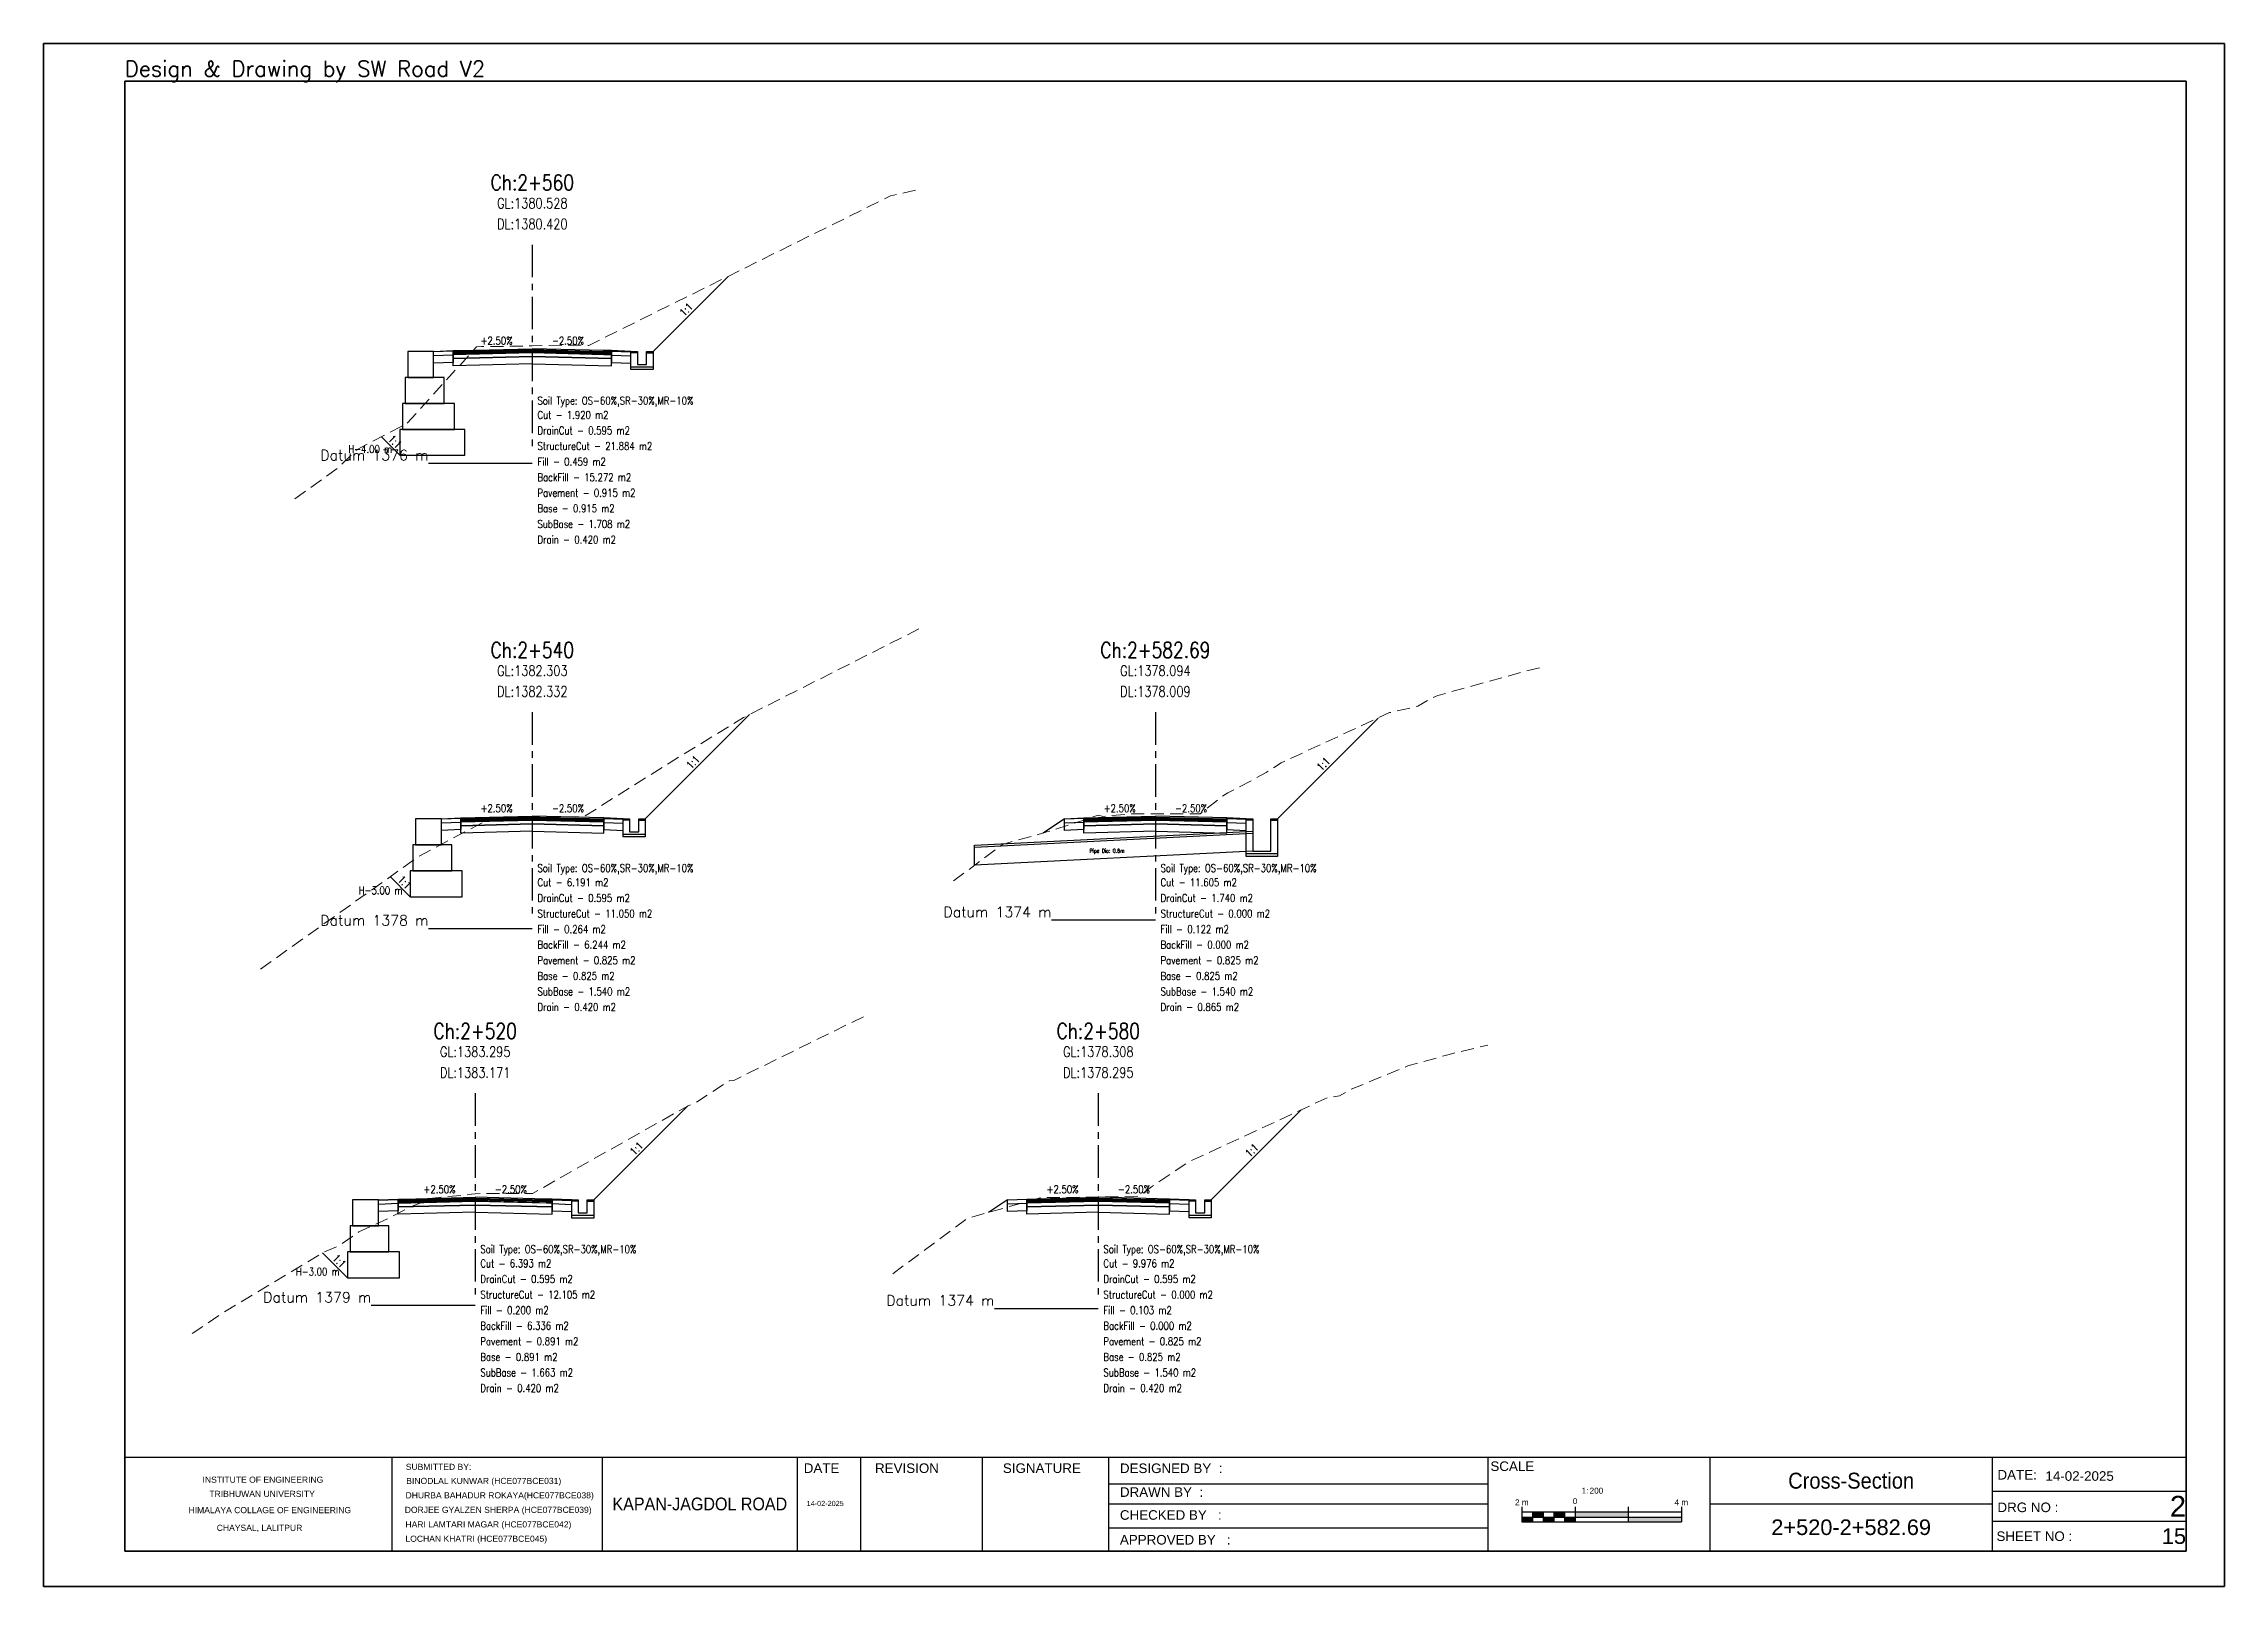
# Model space of a CAD drawing. Extents: x -19 to 1577, y -12 to 48.
# Drawn here: x 1493.2 to 1577.2, y -11.7 to 47.7 of the extents above; entities that cross this region are included whole.
import ezdxf
from ezdxf.enums import TextEntityAlignment as Align

# ---------------------------------------------------------------- set-up
doc = ezdxf.new("R2010")
doc.units = 0
doc.header["$MEASUREMENT"] = 0
doc.linetypes.add('Center', pattern=[2, 1.25, -0.25, 0.25, -0.25])
doc.linetypes.add('Dashed', pattern=[0.75, 0.5, -0.25])
for name, color, linetype in [('BackFill-Area', 7, 'Continuous'), ('Base', 6, 'Continuous'), ('Base-Area', 7, 'Continuous'), ('Cut-Area', 7, 'Continuous'), ('CutFillLine', 4, 'Continuous'), ('Drain', 3, 'Continuous'), ('Drain-Area', 7, 'Continuous'), ('DrainCut-Area', 7, 'Continuous'), ('ExtraWideningLayers', 7, 'Continuous'), ('Fill-Area', 7, 'Continuous'), ('Frame', 7, 'Continuous'), ('GabionRetainingWall', 140, 'Continuous'), ('Height', 7, 'Continuous'), ('L_CF_Slope', 7, 'Continuous'), ('L_Slope', 7, 'Continuous'), ('Pavement-Area', 7, 'Continuous'), ('PavementLayers', 1, 'Continuous'), ('PipeCulvert', 6, 'Continuous'), ('R_CF_Slope', 7, 'Continuous'), ('R_Slope', 7, 'Continuous'), ('Shoulder', 2, 'Continuous'), ('Soil Type', 7, 'Continuous'), ('StructureCut-Area', 7, 'Continuous'), ('SubBase', 7, 'Continuous'), ('SubBase-Area', 7, 'Continuous')]:
    doc.layers.add(name, color=color, linetype=linetype)
for name, color, linetype, lineweight in [('CenterLine', 5, 'Center', 25), ('ChainageTxt', 7, 'Continuous', 25), ('DatumLabel', 1, 'Continuous', 25), ('DLTxt', 1, 'Continuous', 25), ('GL', 104, 'Dashed', 18), ('GLTxt', 3, 'Continuous', 25)]:
    doc.layers.add(name, color=color, linetype=linetype, lineweight=lineweight)
doc.styles.add('ARIAL', font='arial.ttf')
doc.styles.get("Standard").update_dxf_attribs({"font": 'simplex.shx'})

# ---------------------------------------------------------------- blocks, each defined once
blk = doc.blocks.new('SheetA3-1')
at = {"layer": 'Frame', "color": 6, "linetype": 'Continuous', "lineweight": 35}
for p, q in [((397, 0), (0, 0)), ((0, 0), (0, -283)), ((397, -283), (397, 0)), ((0, -283), (397, -283))]:
    blk.add_line(p, q, dxfattribs=at)
at = {"layer": 'Frame', "linetype": 'Continuous', "lineweight": 30}
for p, q in [((397, -264.94), (0, -264.94)), ((51.51, -282.86), (51.51, -264.94)), ((91.94, -264.94), (91.94, -282.86)), ((129.6, -282.86), (129.6, -264.94)), ((141.75, -282.86), (141.75, -264.94)), ((165.2, -282.86), (165.2, -264.94)), ((189.51, -282.86), (189.51, -264.94)), ((262.53, -264.94), (262.53, -282.86)), ((305.32, -282.86), (305.32, -264.94)), ((359.69, -264.94), (359.69, -282.86)), ((189.51, -270.06), (262.53, -270.06)), ((359.69, -271.47), (397, -271.47)), ((189.51, -273.9), (262.53, -273.9)), ((305.32, -273.9), (359.69, -273.9)), ((189.51, -278.48), (262.53, -278.48)), ((359.69, -277.21), (397, -277.21))]:
    blk.add_line(p, q, dxfattribs=at)
at = {"layer": 'Frame', "color": 7, "linetype": 'Continuous'}
for p, q in [((269.08, -274.49), (269.08, -277.35)), ((299.8, -275.51), (269.08, -275.51)), ((269.08, -276.43), (299.8, -276.43)), ((271.13, -275.51), (271.13, -277.35)), ((273.18, -275.51), (273.18, -277.35)), ((275.23, -275.51), (275.23, -277.35)), ((277.28, -275.51), (277.28, -277.35)), ((279.32, -274.49), (279.32, -277.35)), ((289.56, -274.49), (289.56, -277.35)), ((299.8, -274.49), (299.8, -277.35)), ((269.08, -277.35), (299.8, -277.35))]:
    blk.add_line(p, q, dxfattribs=at)
at = {"layer": 'Frame', "color": 6, "linetype": 'Continuous', "lineweight": 35}
blk.add_lwpolyline([(-15.62, -289.77), (404.38, -289.77), (404.38, 7.23), (-15.62, 7.23)], close=True, dxfattribs=at)
at = {"layer": 'Frame', "color": 7, "linetype": 'Continuous'}
for points in [[(269.08, -276.43), (269.08, -277.35), (271.13, -276.43), (271.13, -277.35)], [(271.13, -275.51), (271.13, -276.43), (273.18, -275.51), (273.18, -276.43)], [(273.18, -276.43), (273.18, -277.35), (275.23, -276.43), (275.23, -277.35)], [(275.23, -276.43), (275.23, -275.51), (277.28, -276.43), (277.28, -275.51)], [(277.28, -276.43), (277.28, -277.35), (279.32, -276.43), (279.32, -277.35)], [(279.32, -276.43), (279.32, -275.51), (289.56, -276.43), (289.56, -275.51)], [(289.56, -276.43), (289.56, -277.35), (299.8, -276.43), (299.8, -277.35)]]:
    blk.add_solid(points, dxfattribs=at)
at = {"color": 1, "style": 'ARIAL'}
for tag, height, p in [('DWGNUM', 4, (397, -274.34)), ('SHEETNUM', 3, (397, -280.11))]:
    blk.add_attdef(tag, text='', height=height, dxfattribs=at).set_placement(p, align=Align.MIDDLE_RIGHT)
at = {"style": 'ARIAL'}
blk.add_attdef('CHRANGE', text='', height=3, dxfattribs=at).set_placement((332.51, -278.38), align=Align.MIDDLE_CENTER)
at = {"layer": 'Frame', "linetype": 'Continuous', "style": 'ARIAL'}
for s, height, p in [('INSTITUTE OF ENGINEERING', 1.1795, (26.62, -269.82)), ('SCALE ', 1.843, (267.6, -267.56))]:
    blk.add_text(s, height=height, dxfattribs=at).set_placement(p, align=Align.CENTER)
for s, height, p in [('SUBMITTED BY:', 1.1795, (54.13, -267.35)), ('DATE', 1.843, (130.78, -267.94)), ('REVISION', 1.843, (144.51, -267.94)), ('SIGNATURE', 1.843, (169.13, -267.94)), ('DESIGNED BY  :', 1.8429, (191.67, -267.96)), ('DHURBA BAHADUR ROKAYA(HCE077BCE038)', 1.1795, (54.09, -272.83)), ('BINODLAL KUNWAR (HCE077BCE031)', 1.1795, (54.23, -270.06)), ('DRAWN BY  :', 1.8429, (191.67, -272.54)), ('DORJEE GYALZEN SHERPA (HCE077BCE039)', 1.1795, (53.94, -275.63)), ('HARI LAMTARI MAGAR (HCE077BCE042)', 1.1795, (54.07, -278.43)), ('14-02-2025', 1, (131.34, -274.31)), ('CHECKED BY   :', 1.8429, (191.67, -276.95)), ('LOCHAN KHATRI (HCE077BCE045)', 1.1795, (54.07, -281.19)), ('APPROVED BY   :', 1.8429, (191.67, -281.72))]:
    blk.add_text(s, height=height, dxfattribs=at).set_placement(p)
at = {"layer": 'Frame', "color": 7, "linetype": 'Continuous', "style": 'ARIAL'}
for s, height, p in [('DATE:', 1.843, (360.68, -269.21)), ('14-02-2025', 1.843, (369.92, -269.45)), ('DRG NO : ', 1.843, (360.68, -275.48)), ('SHEET NO : ', 1.8429, (360.49, -281.04))]:
    blk.add_text(s, height=height, dxfattribs=at).set_placement(p)
at = {"layer": 'Frame', "linetype": 'Continuous', "style": 'ARIAL'}
for s, p in [('TRIBHUWAN UNIVERSITY', (26.46, -271.96)), ('HIMALAYA COLLAGE OF ENGINEERING', (27.95, -275.09)), ('CHAYSAL, LALITPUR', (25.97, -278.6))]:
    blk.add_text(s, height=1.1795, dxfattribs=at).set_placement(p, align=Align.MIDDLE)
at = {"layer": 'Frame', "color": 7, "linetype": 'Continuous', "style": 'ARIAL'}
for s, height, p in [('0', 1.13, (279.32, -273.93)), ('1: ', 1.126, (281.48, -271.89))]:
    blk.add_text(s, height=height, dxfattribs=at).set_placement(p, align=Align.CENTER)
at = {"layer": 'Frame', "linetype": 'Continuous', "lineweight": 30, "style": 'ARIAL', "width": 0.9}
for tag, height, p in [('DWGNAME', 3.07, (332.51, -269.42)), ('KAPAN-JAGDOLROAD', 2.46, (110.77, -273.9))]:
    blk.add_attdef(tag, text='', height=height, dxfattribs=at).set_placement(p, align=Align.MIDDLE_CENTER)
at = {"layer": 'Frame', "color": 7, "linetype": 'Continuous', "style": 'ARIAL'}
blk.add_attdef('HSCALE', (282.14, -271.91), '', height=1.13, dxfattribs=at)
for tag, p in [('V1', (269.08, -274.49)), ('V2', (299.8, -274.49))]:
    blk.add_attdef(tag, text='', height=1.13, dxfattribs=at).set_placement(p, align=Align.BOTTOM_CENTER)

msp = doc.modelspace()

# ---------------------------------------------------------------- linework, layer by layer
at = {"layer": 'Base'}
for points in [[(1512, 35.85), (1512, 35.7), (1508.95, 35.624), (1508.95, 35.624), (1508.95, 35.774), (1512, 35.85)], [(1512, 35.85), (1512, 35.7), (1515.05, 35.624), (1515.05, 35.624), (1515.05, 35.774), (1512, 35.85)], [(1512, 17.85), (1512, 17.7), (1509.25, 17.631), (1509.25, 17.631), (1509.25, 17.781), (1512, 17.85)], [(1512, 17.85), (1512, 17.7), (1514.75, 17.631), (1514.75, 17.631), (1514.75, 17.781), (1512, 17.85)], [(1536, 17.85), (1536, 17.7), (1533.25, 17.631), (1533.25, 17.631), (1533.25, 17.781), (1536, 17.85)], [(1536, 17.85), (1536, 17.7), (1538.75, 17.631), (1538.75, 17.631), (1538.75, 17.781), (1536, 17.85)], [(1509.8, 3.179), (1509.8, 3.029), (1506.83, 2.954), (1506.83, 2.954), (1506.83, 3.104), (1509.8, 3.179)], [(1509.8, 3.179), (1509.8, 3.029), (1512.77, 2.954), (1512.77, 2.954), (1512.77, 3.104), (1509.8, 3.179)], [(1533.8, 3.179), (1533.8, 3.029), (1531.05, 2.96), (1531.05, 2.96), (1531.05, 3.11), (1533.8, 3.179)], [(1533.8, 3.179), (1533.8, 3.029), (1536.55, 2.96), (1536.55, 2.96), (1536.55, 3.11), (1533.8, 3.179)]]:
    msp.add_lwpolyline(points, dxfattribs=at)
at = {"layer": 'CenterLine'}
for p, q in [((1512, 40), (1512, 32)), ((1512, 22), (1512, 14)), ((1536, 22), (1536, 14)), ((1509.8, 7.329), (1509.8, -0.671)), ((1533.8, 7.329), (1533.8, -0.671))]:
    msp.add_line(p, q, dxfattribs=at)
at = {"layer": 'CutFillLine'}
for points in [[(1516.65, 35.894), (1519.54, 38.784)], [(1506.9, 31.894), (1506.187, 32.606)], [(1516.35, 17.901), (1520.363, 21.914)], [(1540.7, 17.901), (1544.578, 21.78)], [(1532.5, 17.901), (1531.674, 17.35)], [(1507.3, 14.901), (1506.529, 15.672)], [(1514.37, 3.224), (1517.995, 6.85)], [(1538.15, 3.23), (1541.614, 6.694)], [(1530.3, 3.23), (1529.572, 2.745)], [(1504.88, 0.224), (1503.92, 1.185)]]:
    msp.add_lwpolyline(points, dxfattribs=at)
at = {"layer": 'DatumLabel'}
for p, q in [((1512, 31.58), (1508, 31.58)), ((1512, 13.668), (1508, 13.668)), ((1536, 13.991), (1532, 13.991)), ((1509.8, -0.843), (1505.8, -0.843)), ((1533.8, -0.966), (1529.8, -0.966))]:
    msp.add_line(p, q, dxfattribs=at)
at = {"layer": 'Drain'}
for points in [[(1515.8, 35.894), (1516.05, 35.894), (1516.05, 35.844), (1516.05, 35.394), (1516.4, 35.394), (1516.4, 35.844), (1516.4, 35.894), (1516.65, 35.894), (1516.65, 35.844), (1516.65, 35.394), (1516.65, 35.294), (1516.65, 35.194), (1515.8, 35.194), (1515.8, 35.294), (1515.8, 35.394), (1515.8, 35.844), (1515.8, 35.894)], [(1516.05, 35.844), (1515.8, 35.844)], [(1516.65, 35.294), (1515.8, 35.294)], [(1516.4, 35.844), (1516.65, 35.844)], [(1515.5, 17.901), (1515.75, 17.901), (1515.75, 17.851), (1515.75, 17.401), (1516.1, 17.401), (1516.1, 17.851), (1516.1, 17.901), (1516.35, 17.901), (1516.35, 17.851), (1516.35, 17.401), (1516.35, 17.301), (1516.35, 17.201), (1515.5, 17.201), (1515.5, 17.301), (1515.5, 17.401), (1515.5, 17.851), (1515.5, 17.901)], [(1515.75, 17.851), (1515.5, 17.851)], [(1516.1, 17.851), (1516.35, 17.851)], [(1539.5, 17.901), (1539.75, 17.901), (1539.75, 17.851), (1539.75, 16.651), (1540.45, 16.651), (1540.45, 17.851), (1540.45, 17.901), (1540.7, 17.901), (1540.7, 17.851), (1540.7, 16.651), (1540.7, 16.551), (1540.7, 16.451), (1539.5, 16.451), (1539.5, 16.551), (1539.5, 16.651), (1539.5, 17.851), (1539.5, 17.901)], [(1539.75, 17.851), (1539.5, 17.851)], [(1540.45, 17.851), (1540.7, 17.851)], [(1516.35, 17.301), (1515.5, 17.301)], [(1540.7, 16.551), (1539.5, 16.551)], [(1513.52, 3.224), (1513.77, 3.224), (1513.77, 3.174), (1513.77, 2.724), (1514.12, 2.724), (1514.12, 3.174), (1514.12, 3.224), (1514.37, 3.224), (1514.37, 3.174), (1514.37, 2.724), (1514.37, 2.624), (1514.37, 2.524), (1513.52, 2.524), (1513.52, 2.624), (1513.52, 2.724), (1513.52, 3.174), (1513.52, 3.224)], [(1513.77, 3.174), (1513.52, 3.174)], [(1514.37, 2.624), (1513.52, 2.624)], [(1514.12, 3.174), (1514.37, 3.174)], [(1537.3, 3.23), (1537.55, 3.23), (1537.55, 3.18), (1537.55, 2.73), (1537.9, 2.73), (1537.9, 3.18), (1537.9, 3.23), (1538.15, 3.23), (1538.15, 3.18), (1538.15, 2.73), (1538.15, 2.63), (1538.15, 2.53), (1537.3, 2.53), (1537.3, 2.63), (1537.3, 2.73), (1537.3, 3.18), (1537.3, 3.23)], [(1537.55, 3.18), (1537.3, 3.18)], [(1538.15, 2.63), (1537.3, 2.63)], [(1537.9, 3.18), (1538.15, 3.18)]]:
    msp.add_lwpolyline(points, dxfattribs=at)
at = {"layer": 'ExtraWideningLayers'}
for points in [[(1509.25, 35.931), (1509.25, 35.881), (1508.95, 35.874), (1508.95, 35.874), (1508.95, 35.924), (1509.25, 35.931)], [(1509.25, 35.881), (1509.25, 35.831), (1508.95, 35.824), (1508.95, 35.824), (1508.95, 35.874), (1509.25, 35.881)], [(1509.25, 35.831), (1509.25, 35.781), (1508.95, 35.774), (1508.95, 35.774), (1508.95, 35.824), (1509.25, 35.831)], [(1514.75, 35.931), (1514.75, 35.881), (1515.05, 35.874), (1515.05, 35.874), (1515.05, 35.924), (1514.75, 35.931)], [(1514.75, 35.881), (1514.75, 35.831), (1515.05, 35.824), (1515.05, 35.824), (1515.05, 35.874), (1514.75, 35.881)], [(1514.75, 35.831), (1514.75, 35.781), (1515.05, 35.774), (1515.05, 35.774), (1515.05, 35.824), (1514.75, 35.831)], [(1507.05, 3.26), (1507.05, 3.21), (1506.83, 3.204), (1506.83, 3.204), (1506.83, 3.254), (1507.05, 3.26)], [(1507.05, 3.21), (1507.05, 3.16), (1506.83, 3.154), (1506.83, 3.154), (1506.83, 3.204), (1507.05, 3.21)], [(1507.05, 3.16), (1507.05, 3.11), (1506.83, 3.104), (1506.83, 3.104), (1506.83, 3.154), (1507.05, 3.16)], [(1512.55, 3.26), (1512.55, 3.21), (1512.77, 3.204), (1512.77, 3.204), (1512.77, 3.254), (1512.55, 3.26)], [(1512.55, 3.21), (1512.55, 3.16), (1512.77, 3.154), (1512.77, 3.154), (1512.77, 3.204), (1512.55, 3.21)], [(1512.55, 3.16), (1512.55, 3.11), (1512.77, 3.104), (1512.77, 3.104), (1512.77, 3.154), (1512.55, 3.16)]]:
    msp.add_lwpolyline(points, dxfattribs=at)
at = {"layer": 'GabionRetainingWall'}
for points in [[(1508.2, 35.894), (1507.2, 35.894), (1507.2, 34.894), (1508.2, 34.894), (1508.2, 35.894)], [(1508.6, 34.894), (1507.1, 34.894), (1507.1, 33.894), (1508.6, 33.894), (1508.6, 34.894)], [(1509, 33.894), (1507, 33.894), (1507, 32.894), (1509, 32.894), (1509, 33.894)], [(1509.4, 32.894), (1506.9, 32.894), (1506.9, 31.894), (1509.4, 31.894), (1509.4, 32.894)], [(1508.5, 17.901), (1507.5, 17.901), (1507.5, 16.901), (1508.5, 16.901), (1508.5, 17.901)], [(1508.9, 16.901), (1507.4, 16.901), (1507.4, 15.901), (1508.9, 15.901), (1508.9, 16.901)], [(1509.3, 15.901), (1507.3, 15.901), (1507.3, 14.901), (1509.3, 14.901), (1509.3, 15.901)], [(1506.08, 3.224), (1505.08, 3.224), (1505.08, 2.224), (1506.08, 2.224), (1506.08, 3.224)], [(1506.48, 2.224), (1504.98, 2.224), (1504.98, 1.224), (1506.48, 1.224), (1506.48, 2.224)], [(1506.88, 1.224), (1504.88, 1.224), (1504.88, 0.224), (1506.88, 0.224), (1506.88, 1.224)]]:
    msp.add_lwpolyline(points, dxfattribs=at)
at = {"layer": 'GL', "flags": 128}
for points in [[(1502.859, 30.219), (1504.506, 31.398), (1505.248, 32.118), (1507.167, 33.115), (1509.855, 36.075), (1510.046, 36.08), (1511.54, 36.097), (1512, 36.108), (1513.409, 36.142), (1514.172, 36.128), (1514.437, 36.254), (1525.799, 41.887), (1527, 42.157)], [(1501.53, 12.113), (1507.635, 16.458), (1510.221, 17.83), (1511.694, 17.954), (1512, 17.971), (1512.127, 17.978), (1513.989, 17.98), (1517.267, 20.04), (1520.131, 21.797), (1526.458, 24.989), (1526.534, 25.025), (1526.614, 25.069), (1527, 25.28)], [(1528.22, 15.505), (1530.117, 16.916), (1531.824, 17.392), (1533.805, 18.037), (1533.976, 17.987), (1534.965, 18.085), (1536, 18.085), (1537.278, 18.084), (1537.727, 18.092), (1538.59, 18.776), (1538.792, 18.894), (1539.142, 19.072), (1540.274, 19.684), (1540.847, 20.054), (1545.024, 21.986), (1546.113, 22.237), (1546.636, 22.544), (1546.883, 22.646), (1550.221, 23.573), (1551, 23.762)], [(1498.893, -1.924), (1500.205, -1.043), (1500.977, -0.583), (1503.926, 1.189), (1504.537, 1.457), (1505.325, 1.998), (1506.486, 2.532), (1507.302, 2.958), (1508.151, 3.292), (1509.657, 3.443), (1509.8, 3.453), (1510.107, 3.474), (1512.005, 3.471), (1518.002, 6.854), (1518.21, 6.915), (1519.586, 7.808), (1519.757, 7.818), (1520.086, 7.986), (1524.8, 10.302)], [(1525.889, 0.383), (1528.761, 2.518), (1531.344, 3.24), (1531.551, 3.307), (1531.569, 3.302), (1531.672, 3.312), (1531.914, 3.312), (1533.8, 3.342), (1535.39, 3.368), (1535.853, 3.735), (1537.276, 4.684), (1542.64, 7.169), (1543.09, 7.23), (1543.488, 7.463), (1545.729, 8.387), (1547.323, 8.83), (1548.8, 9.188)]]:
    msp.add_lwpolyline(points, dxfattribs=at)
at = {"layer": 'PavementLayers'}
for points in [[(1512, 36), (1512, 35.95), (1509.25, 35.881), (1509.25, 35.881), (1509.25, 35.931), (1512, 36)], [(1512, 35.95), (1512, 35.9), (1509.25, 35.831), (1509.25, 35.831), (1509.25, 35.881), (1512, 35.95)], [(1512, 35.9), (1512, 35.85), (1509.25, 35.781), (1509.25, 35.781), (1509.25, 35.831), (1512, 35.9)], [(1512, 36), (1512, 35.95), (1514.75, 35.881), (1514.75, 35.881), (1514.75, 35.931), (1512, 36)], [(1512, 35.95), (1512, 35.9), (1514.75, 35.831), (1514.75, 35.831), (1514.75, 35.881), (1512, 35.95)], [(1512, 35.9), (1512, 35.85), (1514.75, 35.781), (1514.75, 35.781), (1514.75, 35.831), (1512, 35.9)], [(1512, 18), (1512, 17.95), (1509.25, 17.881), (1509.25, 17.881), (1509.25, 17.931), (1512, 18)], [(1512, 17.95), (1512, 17.9), (1509.25, 17.831), (1509.25, 17.831), (1509.25, 17.881), (1512, 17.95)], [(1512, 17.9), (1512, 17.85), (1509.25, 17.781), (1509.25, 17.781), (1509.25, 17.831), (1512, 17.9)], [(1512, 18), (1512, 17.95), (1514.75, 17.881), (1514.75, 17.881), (1514.75, 17.931), (1512, 18)], [(1512, 17.95), (1512, 17.9), (1514.75, 17.831), (1514.75, 17.831), (1514.75, 17.881), (1512, 17.95)], [(1512, 17.9), (1512, 17.85), (1514.75, 17.781), (1514.75, 17.781), (1514.75, 17.831), (1512, 17.9)], [(1536, 18), (1536, 17.95), (1533.25, 17.881), (1533.25, 17.881), (1533.25, 17.931), (1536, 18)], [(1536, 17.95), (1536, 17.9), (1533.25, 17.831), (1533.25, 17.831), (1533.25, 17.881), (1536, 17.95)], [(1536, 17.9), (1536, 17.85), (1533.25, 17.781), (1533.25, 17.781), (1533.25, 17.831), (1536, 17.9)], [(1536, 18), (1536, 17.95), (1538.75, 17.881), (1538.75, 17.881), (1538.75, 17.931), (1536, 18)], [(1536, 17.95), (1536, 17.9), (1538.75, 17.831), (1538.75, 17.831), (1538.75, 17.881), (1536, 17.95)], [(1536, 17.9), (1536, 17.85), (1538.75, 17.781), (1538.75, 17.781), (1538.75, 17.831), (1536, 17.9)], [(1509.8, 3.329), (1509.8, 3.279), (1507.05, 3.21), (1507.05, 3.21), (1507.05, 3.26), (1509.8, 3.329)], [(1509.8, 3.279), (1509.8, 3.229), (1507.05, 3.16), (1507.05, 3.16), (1507.05, 3.21), (1509.8, 3.279)], [(1509.8, 3.229), (1509.8, 3.179), (1507.05, 3.11), (1507.05, 3.11), (1507.05, 3.16), (1509.8, 3.229)], [(1509.8, 3.329), (1509.8, 3.279), (1512.55, 3.21), (1512.55, 3.21), (1512.55, 3.26), (1509.8, 3.329)], [(1509.8, 3.279), (1509.8, 3.229), (1512.55, 3.16), (1512.55, 3.16), (1512.55, 3.21), (1509.8, 3.279)], [(1509.8, 3.229), (1509.8, 3.179), (1512.55, 3.11), (1512.55, 3.11), (1512.55, 3.16), (1509.8, 3.229)], [(1533.8, 3.329), (1533.8, 3.279), (1531.05, 3.21), (1531.05, 3.21), (1531.05, 3.26), (1533.8, 3.329)], [(1533.8, 3.279), (1533.8, 3.229), (1531.05, 3.16), (1531.05, 3.16), (1531.05, 3.21), (1533.8, 3.279)], [(1533.8, 3.229), (1533.8, 3.179), (1531.05, 3.11), (1531.05, 3.11), (1531.05, 3.16), (1533.8, 3.229)], [(1533.8, 3.329), (1533.8, 3.279), (1536.55, 3.21), (1536.55, 3.21), (1536.55, 3.26), (1533.8, 3.329)], [(1533.8, 3.279), (1533.8, 3.229), (1536.55, 3.16), (1536.55, 3.16), (1536.55, 3.21), (1533.8, 3.279)], [(1533.8, 3.229), (1533.8, 3.179), (1536.55, 3.11), (1536.55, 3.11), (1536.55, 3.16), (1533.8, 3.229)]]:
    msp.add_lwpolyline(points, dxfattribs=at)
at = {"layer": 'PipeCulvert'}
for points in [[(1534.39, 17.153), (1539.75, 17.421), (1539.75, 17.336), (1539.75, 16.736), (1539.75, 16.651), (1529.03, 16.115), (1529.03, 16.2), (1529.03, 16.8), (1529.03, 16.885), (1534.39, 17.153)], [(1539.75, 17.336), (1529.03, 16.8)]]:
    msp.add_lwpolyline(points, dxfattribs=at)
at = {"layer": 'Shoulder'}
for p, q in [((1508.95, 35.904), (1508.2, 35.874)), ((1508.95, 35.754), (1508.2, 35.724)), ((1515.05, 35.904), (1515.8, 35.874)), ((1515.05, 35.754), (1515.8, 35.724)), ((1509.25, 17.911), (1508.5, 17.881)), ((1509.25, 17.761), (1508.5, 17.731)), ((1514.75, 17.911), (1515.5, 17.881)), ((1514.75, 17.761), (1515.5, 17.731)), ((1533.25, 17.911), (1532.5, 17.881)), ((1533.25, 17.761), (1532.5, 17.731)), ((1538.75, 17.911), (1539.5, 17.881)), ((1538.75, 17.761), (1539.5, 17.731)), ((1506.83, 3.234), (1506.08, 3.204)), ((1506.83, 3.084), (1506.08, 3.054)), ((1512.77, 3.234), (1513.52, 3.204)), ((1512.77, 3.084), (1513.52, 3.054)), ((1531.05, 3.24), (1530.3, 3.21)), ((1531.05, 3.09), (1530.3, 3.06)), ((1536.55, 3.24), (1537.3, 3.21)), ((1536.55, 3.09), (1537.3, 3.06))]:
    msp.add_line(p, q, dxfattribs=at)
for points in [[(1508.95, 35.924), (1508.95, 35.904), (1508.95, 35.754), (1508.95, 35.474), (1508.2, 35.444), (1508.2, 35.724), (1508.2, 35.874), (1508.2, 35.894), (1508.95, 35.924)], [(1515.05, 35.924), (1515.05, 35.904), (1515.05, 35.754), (1515.05, 35.474), (1515.8, 35.444), (1515.8, 35.724), (1515.8, 35.874), (1515.8, 35.894), (1515.05, 35.924)], [(1509.25, 17.931), (1509.25, 17.911), (1509.25, 17.761), (1509.25, 17.481), (1508.5, 17.451), (1508.5, 17.731), (1508.5, 17.881), (1508.5, 17.901), (1509.25, 17.931)], [(1514.75, 17.931), (1514.75, 17.911), (1514.75, 17.761), (1514.75, 17.481), (1515.5, 17.451), (1515.5, 17.731), (1515.5, 17.881), (1515.5, 17.901), (1514.75, 17.931)], [(1533.25, 17.931), (1533.25, 17.911), (1533.25, 17.761), (1533.25, 17.481), (1532.5, 17.451), (1532.5, 17.731), (1532.5, 17.881), (1532.5, 17.901), (1533.25, 17.931)], [(1538.75, 17.931), (1538.75, 17.911), (1538.75, 17.761), (1538.75, 17.481), (1539.5, 17.451), (1539.5, 17.731), (1539.5, 17.881), (1539.5, 17.901), (1538.75, 17.931)], [(1506.83, 3.254), (1506.83, 3.234), (1506.83, 3.084), (1506.83, 2.804), (1506.08, 2.774), (1506.08, 3.054), (1506.08, 3.204), (1506.08, 3.224), (1506.83, 3.254)], [(1512.77, 3.254), (1512.77, 3.234), (1512.77, 3.084), (1512.77, 2.804), (1513.52, 2.774), (1513.52, 3.054), (1513.52, 3.204), (1513.52, 3.224), (1512.77, 3.254)], [(1531.05, 3.26), (1531.05, 3.24), (1531.05, 3.09), (1531.05, 2.81), (1530.3, 2.78), (1530.3, 3.06), (1530.3, 3.21), (1530.3, 3.23), (1531.05, 3.26)], [(1536.55, 3.26), (1536.55, 3.24), (1536.55, 3.09), (1536.55, 2.81), (1537.3, 2.78), (1537.3, 3.06), (1537.3, 3.21), (1537.3, 3.23), (1536.55, 3.26)]]:
    msp.add_lwpolyline(points, dxfattribs=at)
at = {"layer": 'SubBase'}
for points in [[(1512, 35.7), (1512, 35.42), (1508.95, 35.344), (1508.95, 35.344), (1508.95, 35.624), (1512, 35.7)], [(1512, 35.7), (1512, 35.42), (1515.05, 35.344), (1515.05, 35.344), (1515.05, 35.624), (1512, 35.7)], [(1512, 17.7), (1512, 17.42), (1509.25, 17.351), (1509.25, 17.351), (1509.25, 17.631), (1512, 17.7)], [(1512, 17.7), (1512, 17.42), (1514.75, 17.351), (1514.75, 17.351), (1514.75, 17.631), (1512, 17.7)], [(1536, 17.7), (1536, 17.42), (1533.25, 17.351), (1533.25, 17.351), (1533.25, 17.631), (1536, 17.7)], [(1536, 17.7), (1536, 17.42), (1538.75, 17.351), (1538.75, 17.351), (1538.75, 17.631), (1536, 17.7)], [(1509.8, 3.029), (1509.8, 2.749), (1506.83, 2.674), (1506.83, 2.674), (1506.83, 2.954), (1509.8, 3.029)], [(1509.8, 3.029), (1509.8, 2.749), (1512.77, 2.674), (1512.77, 2.674), (1512.77, 2.954), (1509.8, 3.029)], [(1533.8, 3.029), (1533.8, 2.749), (1531.05, 2.68), (1531.05, 2.68), (1531.05, 2.96), (1533.8, 3.029)], [(1533.8, 3.029), (1533.8, 2.749), (1536.55, 2.68), (1536.55, 2.68), (1536.55, 2.96), (1533.8, 3.029)]]:
    msp.add_lwpolyline(points, dxfattribs=at)

# ---------------------------------------------------------------- block references
ref = msp.add_blockref('SheetA3-1', (1496.3, 46.3), dxfattribs=dict(xscale=0.200000002980232, yscale=0.200000002980232, zscale=0.200000002980232))
ref.add_attrib('CHRANGE', '2+520-2+582.69', dxfattribs={"height": 0.6, "style": 'ARIAL'}).set_placement((1562.801, -9.377), align=Align.MIDDLE_CENTER)
ref.add_attrib('DWGNUM', '2', dxfattribs={"color": 1, "height": 0.8, "style": 'ARIAL'}).set_placement((1575.7, -8.568), align=Align.MIDDLE_RIGHT)
ref.add_attrib('SHEETNUM', '15', dxfattribs={"color": 1, "height": 0.6, "style": 'ARIAL'}).set_placement((1575.7, -9.721), align=Align.MIDDLE_RIGHT)
ref.add_attrib('DWGNAME', 'Cross-Section', dxfattribs={"layer": 'Frame', "linetype": 'Continuous', "lineweight": 30, "height": 0.61431, "style": 'ARIAL', "width": 0.9}).set_placement((1562.801, -7.585), align=Align.MIDDLE_CENTER)
ref.add_attrib('ROADNAME', 'KAPAN-JAGDOL ROAD', dxfattribs={"layer": 'Frame', "linetype": 'Continuous', "lineweight": 30, "height": 0.49145, "style": 'ARIAL', "width": 0.9}).set_placement((1518.453, -8.481), align=Align.MIDDLE_CENTER)
ref.add_attrib('HSCALE', '200', (1552.727, -8.083), dxfattribs={"layer": 'Frame', "color": 7, "linetype": 'Continuous', "height": 0.2252, "style": 'ARIAL'})
ref.add_attrib('V1', '2 m', dxfattribs={"layer": 'Frame', "color": 7, "linetype": 'Continuous', "height": 0.2252, "style": 'ARIAL'}).set_placement((1550.117, -8.597), align=Align.BOTTOM_CENTER)
ref.add_attrib('V2', '4 m', dxfattribs={"layer": 'Frame', "color": 7, "linetype": 'Continuous', "height": 0.2252, "style": 'ARIAL'}).set_placement((1556.26, -8.597), align=Align.BOTTOM_CENTER)

# ---------------------------------------------------------------- texts
msp.add_text('Design & Drawing by SW Road V2', height=0.6).set_placement((1496.3, 46.3), align=Align.BOTTOM_LEFT)
at = {"layer": 'BackFill-Area', "width": 0.8}
for s, p in [('BackFill - 15.272 m2', (1512.2, 31.2)), ('BackFill - 6.244 m2', (1512.2, 13.2)), ('BackFill - 0.000 m2', (1536.2, 13.2)), ('BackFill - 6.336 m2', (1510, -1.471)), ('BackFill - 0.000 m2', (1534, -1.471))]:
    msp.add_text(s, height=0.3, dxfattribs=at).set_placement(p, align=Align.TOP_LEFT)
at = {"layer": 'Base-Area', "width": 0.8}
for s, p in [('Base - 0.915 m2', (1512.2, 30)), ('Base - 0.825 m2', (1512.2, 12)), ('Base - 0.825 m2', (1536.2, 12)), ('Base - 0.891 m2', (1510, -2.671)), ('Base - 0.825 m2', (1534, -2.671))]:
    msp.add_text(s, height=0.3, dxfattribs=at).set_placement(p, align=Align.TOP_LEFT)
at = {"layer": 'ChainageTxt', "width": 0.8}
for s, p in [('Ch:2+560', (1512, 42.4)), ('Ch:2+540', (1512, 24.4)), ('Ch:2+582.69', (1536, 24.4)), ('Ch:2+520', (1509.8, 9.729)), ('Ch:2+580', (1533.8, 9.729))]:
    msp.add_text(s, height=0.6, dxfattribs=at).set_placement(p, align=Align.MIDDLE_CENTER)
at = {"layer": 'Cut-Area', "width": 0.8}
for s, p in [('Cut - 1.920 m2', (1512.2, 33.6)), ('Cut - 6.191 m2', (1512.2, 15.6)), ('Cut - 11.605 m2', (1536.2, 15.6)), ('Cut - 6.393 m2', (1510, 0.929)), ('Cut - 9.976 m2', (1534, 0.929))]:
    msp.add_text(s, height=0.3, dxfattribs=at).set_placement(p, align=Align.TOP_LEFT)
at = {"layer": 'DatumLabel'}
for s, p in [('Datum 1376 m', (1508, 31.58)), ('Datum 1374 m', (1532, 13.991)), ('Datum 1378 m', (1508, 13.668)), ('Datum 1379 m', (1505.8, -0.843)), ('Datum 1374 m', (1529.8, -0.966))]:
    msp.add_text(s, height=0.4, dxfattribs=at).set_placement(p, align=Align.BOTTOM_RIGHT)
at = {"layer": 'DLTxt', "width": 0.8}
for s, p in [('DL:1380.420', (1512, 40.8)), ('DL:1382.332', (1512, 22.8)), ('DL:1378.009', (1536, 22.8)), ('DL:1383.171', (1509.8, 8.129)), ('DL:1378.295', (1533.8, 8.129))]:
    msp.add_text(s, height=0.4, dxfattribs=at).set_placement(p, align=Align.MIDDLE_CENTER)
at = {"layer": 'Drain-Area', "width": 0.8}
for s, p in [('Drain - 0.420 m2', (1512.2, 28.8)), ('Drain - 0.420 m2', (1512.2, 10.8)), ('Drain - 0.865 m2', (1536.2, 10.8)), ('Drain - 0.420 m2', (1510, -3.871)), ('Drain - 0.420 m2', (1534, -3.871))]:
    msp.add_text(s, height=0.3, dxfattribs=at).set_placement(p, align=Align.TOP_LEFT)
at = {"layer": 'DrainCut-Area', "width": 0.8}
for s, p in [('DrainCut - 0.595 m2', (1512.2, 33)), ('DrainCut - 0.595 m2', (1512.2, 15)), ('DrainCut - 1.740 m2', (1536.2, 15)), ('DrainCut - 0.595 m2', (1510, 0.329)), ('DrainCut - 0.595 m2', (1534, 0.329))]:
    msp.add_text(s, height=0.3, dxfattribs=at).set_placement(p, align=Align.TOP_LEFT)
at = {"layer": 'Fill-Area', "width": 0.8}
for s, p in [('Fill - 0.459 m2', (1512.2, 31.8)), ('Fill - 0.264 m2', (1512.2, 13.8)), ('Fill - 0.122 m2', (1536.2, 13.8)), ('Fill - 0.200 m2', (1510, -0.871)), ('Fill - 0.103 m2', (1534, -0.871))]:
    msp.add_text(s, height=0.3, dxfattribs=at).set_placement(p, align=Align.TOP_LEFT)
at = {"layer": 'GLTxt', "width": 0.8}
for s, p in [('GL:1380.528', (1512, 41.6)), ('GL:1382.303', (1512, 23.6)), ('GL:1378.094', (1536, 23.6)), ('GL:1383.295', (1509.8, 8.929)), ('GL:1378.308', (1533.8, 8.929))]:
    msp.add_text(s, height=0.4, dxfattribs=at).set_placement(p, align=Align.MIDDLE_CENTER)
at = {"layer": 'Height', "width": 0.8}
for s, p in [('H-4.00 m', (1506.6, 31.894)), ('H-3.00 m', (1507, 14.901)), ('H-3.00 m', (1504.58, 0.224))]:
    msp.add_text(s, height=0.3, dxfattribs=at).set_placement(p, align=Align.BOTTOM_RIGHT)
at = {"layer": 'L_CF_Slope', "width": 0.8}
for p in [(1506.544, 32.25), (1506.915, 15.287), (1504.4, 0.705)]:
    msp.add_text('1:1', height=0.3, rotation=315, dxfattribs=at).set_placement(p, align=Align.BOTTOM_CENTER)
at = {"layer": 'L_Slope', "width": 0.8}
for p in [(1510.625, 36.066), (1510.625, 18.066), (1534.625, 18.066), (1508.425, 3.394), (1532.425, 3.394)]:
    msp.add_text('+2.50%', height=0.3, dxfattribs=at).set_placement(p, align=Align.BOTTOM_CENTER)
at = {"layer": 'Pavement-Area', "width": 0.8}
for s, p in [('Pavement - 0.915 m2', (1512.2, 30.6)), ('Pavement - 0.825 m2', (1512.2, 12.6)), ('Pavement - 0.825 m2', (1536.2, 12.6)), ('Pavement - 0.891 m2', (1510, -2.071)), ('Pavement - 0.825 m2', (1534, -2.071))]:
    msp.add_text(s, height=0.3, dxfattribs=at).set_placement(p, align=Align.TOP_LEFT)
at = {"layer": 'PipeCulvert', "width": 0.8}
msp.add_text('Pipe Dia: 0.6m', height=0.15, dxfattribs=at).set_placement((1534.14, 16.668), align=Align.MIDDLE_CENTER)
at = {"layer": 'R_CF_Slope', "width": 0.8}
for p in [(1518.095, 37.339), (1518.356, 19.908), (1542.639, 19.84), (1516.182, 5.037), (1539.882, 4.962)]:
    msp.add_text('1:1', height=0.3, rotation=45, dxfattribs=at).set_placement(p, align=Align.BOTTOM_CENTER)
at = {"layer": 'R_Slope', "width": 0.8}
for p in [(1513.375, 36.066), (1513.375, 18.066), (1537.375, 18.066), (1511.175, 3.394), (1535.175, 3.394)]:
    msp.add_text('-2.50%', height=0.3, dxfattribs=at).set_placement(p, align=Align.BOTTOM_CENTER)
at = {"layer": 'Soil Type', "width": 0.8}
for p in [(1512.2, 34), (1512.2, 16), (1536.2, 16), (1510, 1.329), (1534, 1.329)]:
    msp.add_text('Soil Type: OS-60%,SR-30%,MR-10%', height=0.3, dxfattribs=at).set_placement(p, align=Align.MIDDLE_LEFT)
at = {"layer": 'StructureCut-Area', "width": 0.8}
for s, p in [('StructureCut - 21.884 m2', (1512.2, 32.4)), ('StructureCut - 11.050 m2', (1512.2, 14.4)), ('StructureCut - 0.000 m2', (1536.2, 14.4)), ('StructureCut - 12.105 m2', (1510, -0.271)), ('StructureCut - 0.000 m2', (1534, -0.271))]:
    msp.add_text(s, height=0.3, dxfattribs=at).set_placement(p, align=Align.TOP_LEFT)
at = {"layer": 'SubBase-Area', "width": 0.8}
for s, p in [('SubBase - 1.708 m2', (1512.2, 29.4)), ('SubBase - 1.540 m2', (1512.2, 11.4)), ('SubBase - 1.540 m2', (1536.2, 11.4)), ('SubBase - 1.663 m2', (1510, -3.271)), ('SubBase - 1.540 m2', (1534, -3.271))]:
    msp.add_text(s, height=0.3, dxfattribs=at).set_placement(p, align=Align.TOP_LEFT)

doc.saveas('drawing.dxf')
